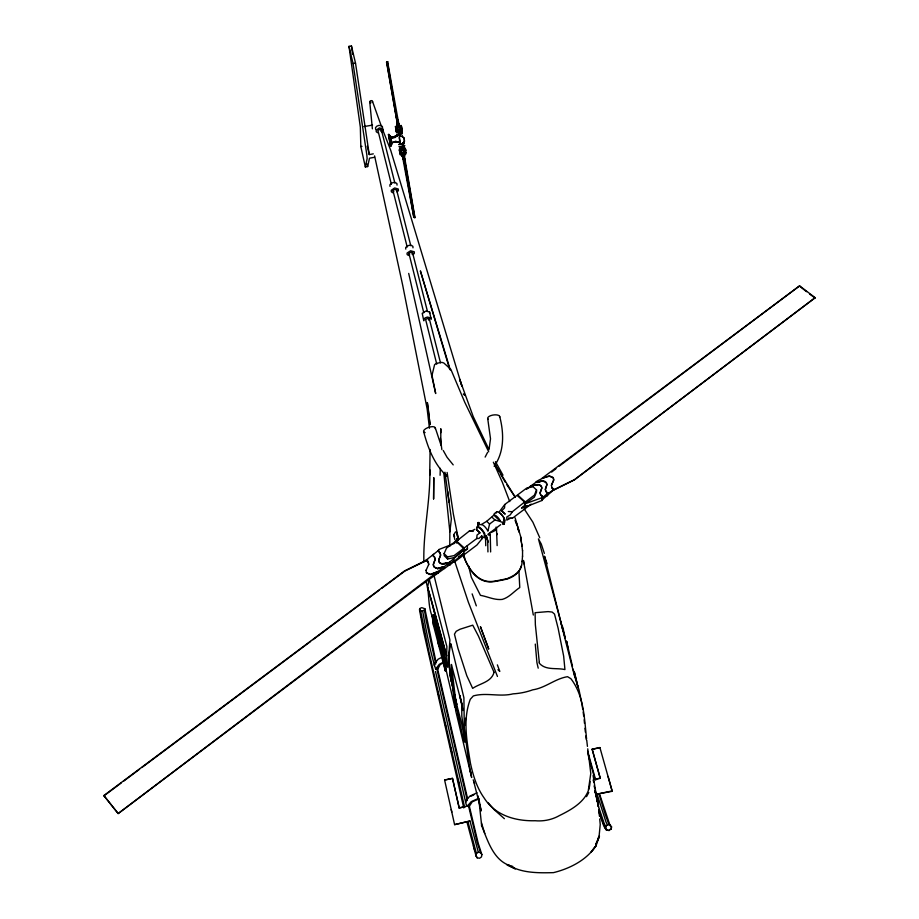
<?xml version="1.0" encoding="UTF-8"?>
<svg xmlns="http://www.w3.org/2000/svg" width="919" height="919" viewBox="0 0 919 919"><rect width="100%" height="100%" fill="white"/><g stroke="black" fill="none" stroke-linecap="round" stroke-linejoin="round"><path stroke-width="1.38" d="M477.834 525.266L477.823 522.635L478.81 522.474L479.798 524.531M522.543 556.42L522.555 550.504M449.77 546.414L449.862 531.837L443.9 473.997M526.472 489.379L530.906 485.772L537.902 484.577A3.837 3.194 1.4 0 1 541.773 488.173L540.05 492.722L540.59 494.721L542.405 496.34L542.072 497.673L525.243 503.75L534.341 497.179L536.512 492.124L536.547 489.965L533.158 486.806L526.736 488.058L517.627 494.881L525.254 502.027L525.231 505.461L521.578 508.207L524.577 505.657L524.634 502.004L516.972 495.375L504.772 504.497L499.465 511.584M405.44 149.349L405.279 148.281L405.67 150.578L404.13 149.475L403.636 147.603L401.006 148.062L401.212 149.981L400.133 151.543L399.765 148.258M430.103 449.471L429.701 475.157L429.816 469.85C430.529 500.706 423.108 531.102 423.866 561.831M542.072 497.673L542.015 500.464L525.048 507.162L527.104 505.553M404.073 157.574L403.969 156.023L404.498 160.205L404.383 154.059L403.901 160.308L403.372 156.287L403.016 157.758L403.475 155.954L404.371 157.574L404.808 153.978L404.038 149.705L404.05 154.105M440.086 475.284L440.316 468.345M451.424 664.517C449.828 691.077 461.775 715.935 465.163 742.001L461.809 715.993L461.717 703.598L451.424 664.517L455.077 695.269M518.913 570.619L519.763 587.54C513.916 591.388 509.413 597.373 502.222 599.418C494.514 600.279 487.679 596.58 480.453 595.351L471.309 577.247L468.564 565.874M530.895 485.956L537.661 484.612A4.193 3.504 1.4 0 1 541.75 488.403L540.142 493.066L540.763 495.146L542.704 496.88L542.405 496.34L542.038 498.098L547.839 493.112L545.909 491.366L545.289 489.287L546.885 484.646A4.181 3.492 1.6 0 0 542.796 480.867L536.041 482.222L530.895 485.956L537.661 484.612M440.81 443.406L440.787 428.725L440.787 432.734M524.634 502.004L512.388 511.699L510.24 514.881L506.794 517.006L506.817 520.108L510.252 518.339L512.411 518.259L531.136 504.14M504.772 504.497L504.531 507.931L501.694 510.849L505.013 513.985L501.694 510.849M608.367 830.489L611.192 829.214L611.572 826.916L610.262 824.986L607.264 824.538L606.012 822.023L597.074 794.119L612.203 791.293L608.102 776.463M474.905 529.287L471.413 531.079L469.161 531.193L456.594 541.096L464.221 547.965L476.754 538.534L477.03 535.019L479.925 532.859L476.616 529.666L479.925 532.859M588.424 789.72L590.779 773.453L588.597 755.039M592.135 749.192L600.245 778.117L593.674 779.507L600.222 778.359L592.135 749.192L599.912 747.572L612.203 791.293M599.912 747.572L592.123 749.433M522.061 561.624L522.543 556.018M397.065 136.161L394.607 136.471L399.363 135.093L398.857 132.416M396.629 126.431L397.088 124.168L399.076 123.95L399.57 125.593L399.007 123.835M399.191 135.082L394.653 136.483M395.216 142.307L400.19 142.181L395.159 142.296L400.064 141.25M402.028 133.037L402.154 131.854L398.846 132.508M524.864 508.862L525.231 505.461M449.862 531.837L451.378 518.879L447.668 491.424M465.692 802.448L465.944 800.552L469.919 796.061L477.03 792.821M398.938 123.847L398.972 125.375M396.663 124.352L397.169 122.422L397.617 125.937L396.939 124.191L396.997 126.351L397.088 122.434M434.193 665.678L434.446 663.989L438.122 659.21L442.487 656.959M609.331 830.535L607.103 830.087L605.793 828.157L606.184 825.859L608.033 824.55M398.111 122.56L399.076 123.95M477.306 857.829L476.019 855.876L476.444 853.556L478.328 852.223L480.58 852.671L481.878 854.624L481.453 856.945L479.557 858.266L476.846 857.691L476.076 855.325M427.599 587.287L429.162 578.901L446.875 646.562L446.68 655.959L447.794 667.366L430.574 597.166L446.68 655.959L427.599 587.287L430.195 595.926M589.987 781.518C589.837 799.323 573.422 808.697 559.361 815.612A38.541 34.842 2.4 0 1 535.168 820.736C515.433 821.264 495.077 815.429 484.072 797.887C476.766 787.64 472.975 775.176 470.39 762.942C467.047 741.863 462.464 719.968 470.31 699.267L473.342 695.924C486.231 692.237 499.879 697.188 513.066 693.845A62.676 55.439 0.6 0 0 532.756 689.824C545.381 687.975 555.26 678.567 567.563 676.694L570.917 678.727C584.082 695.982 584.266 718.187 586.586 738.807M522.061 561.222C522.302 570.228 515.18 576.523 507.162 579.027A177.482 145.191 -2.5 0 1 494.066 581.612C477.524 584.312 467.53 568.241 463.21 554.72M559.212 466.163L799.599 285.855L815.153 297.71L574.409 479.89L553.089 490.424L542.003 499.947L542.348 499.017L542.015 500.464L542.647 499.028M374.481 157.321L369.518 158.183L367.657 166.569L365.337 166.971L367.129 158.608L366.853 154.978L353.057 63.549L348.99 46.364L351.437 45.95L355.515 63.147L369.254 154.564L373.298 153.864M494.939 519.993L489.574 524.037L487.897 531.205A5.905 2.01 53.1 0 0 484.462 526.346A5.905 2.01 53.1 0 0 481.108 524.692L486.714 521.303L493.848 515.122A5.882 2.045 53.1 0 1 497.213 516.754A5.882 2.045 53.1 0 1 500.637 521.601L494.939 519.993L492.079 517.259M489.172 448.483L490.516 438.822L487.725 418.685M390.977 138.126L390.816 137.023L395.595 137.368L390.885 138.091M521.096 566.104C519.821 572.882 512.928 576.247 507.162 578.625A177.539 145.213 -2.5 0 1 494.054 581.21C478.558 583.864 469.046 569.688 464.026 557.236M434.446 663.989L435.755 663.977L425.991 619.463L424.417 610.032L424.877 608.734L421.741 607.643L419.972 608.493L419.501 609.802L423.372 630.71L463.762 807.95M536.547 489.965L534.376 495.169L525.254 502.027M476.582 527.793L477.099 526.576A6.801 2.297 53.1 0 1 480.947 528.494A6.801 2.297 53.1 0 1 484.91 534.1L485.002 537.626A6.801 2.297 53.1 0 1 483.026 537.167M476.95 528.471L477.398 527.414A5.962 2.01 53.1 0 1 480.775 529.091A5.962 2.01 53.1 0 1 484.244 533.996L484.324 537.075M390.506 136.38L390.024 135.472M551.423 485.209L553.732 479.867L553.249 477.57L549.459 475.95C545.92 476.237 525.611 485.91 542.589 480.936L546.185 482.716L546.862 484.876L545.358 489.609L546.058 491.757L548.103 493.641L553.962 489.39L551.905 487.507L551.411 485.45L553.72 480.12L553.238 477.823L549.447 476.191L541.969 478.317L799.599 285.855M597.591 839.518L599.108 836.014L600.233 824.492L599.705 818.99M599.349 836.267L595.811 844.458L599.475 835.945L595.914 846.077L591.388 851.649M451.803 562.531L454.423 562.014L476.972 545.001L481.832 538.959L481.74 535.88L479.006 538.419L476.754 538.534M444.107 553.606L446.508 548.161L455.962 541.073L463.544 548.471L454.078 555.604L447.473 556.914L444.107 553.606L444.233 555.696L447.599 559.005L454.181 557.546L463.624 550.159L444.371 566.655L437.57 568.723L433.952 566.816L433.343 564.519L435.101 559.522L434.48 557.19L432.47 555.191L426.29 559.993L428.288 562.003L428.691 564.496L426.06 570.4M496.249 513.043L496.8 511.803A6.766 2.366 53.1 0 1 500.683 513.664A6.766 2.366 53.1 0 1 504.623 519.246L504.657 522.796M390.862 143.869L391.23 144.788L391.218 141.917M391.517 141.112L391.735 144.72L391.218 142.767M403.751 142.054L402.993 144.18L404.05 142.008L403.832 142.985M485.14 457.088L487.541 452.435M494.135 466.312C504.52 451.723 504.026 432.987 499.672 416.353M586.506 796.647L588.792 792.477M402.396 135.84L401.626 135.989L403.992 137.907L404.36 141.216L402.511 143.858L404.555 141.204L404.28 139.596M403.992 157.758L403.475 155.954M386.543 62.205L387.6 61.642L386.543 62.205L397.157 122.56L396.813 124.662M454.894 539.706L453.676 534.824L455.548 531.871L456.72 532.4L457.949 537.328M455.169 542.107L457.053 539.2M399.489 133.852L400.087 132.933M549.057 492.584L547.15 495.95L547.023 494.411L547 495.444L548.62 493.135M424.417 610.032L422.637 610.882C426.083 630.411 429.931 650.192 435.617 669.055L439.293 664.288L443.67 662.036M591.262 851.775L595.903 845.813C586.781 860.058 569.654 868.673 553.468 872.636C538.109 873.027 521.039 873.222 507.77 864.664L515.364 868.857L507.116 865.066M396.951 122.457C398.582 128.419 395.94 112.715 398.961 123.985M433.435 554.283L432.47 555.191L438.834 550.113L438.386 551.055L440.178 552.893L440.649 555.065L438.708 559.855A3.929 3.377 -3.9 0 0 442.533 563.657L449.759 562.394L449.908 564.76L447.496 565.185M380.788 131.21L381.339 129.694L380.627 129.188L377.893 130.291L391.379 184.305M381.925 132.037L383.154 130.555L383.028 129.016L379.455 127.879L376.135 130.199L376.262 131.75L377.675 132.761M404.486 157.942L404.567 163.697L413.803 217.229L414.986 217.585L404.728 158.022M553.962 489.39L553.525 489.907L551.905 487.759M397.146 192.014L398.409 190.555L398.306 189.038L394.665 187.958L391.253 190.279L391.356 191.795L392.792 192.783M447.496 565.059L449.908 564.76L454.308 559.786M435.526 671.49L466.128 804.309L467.231 806.147L471.217 801.678L478.351 798.439M411.884 253.943L412.493 252.472L411.769 252.001L408.875 253.127L423.774 312.724M413.056 254.701L414.366 253.265L414.274 251.783L410.563 250.772L407.048 253.081L407.14 254.563L408.599 255.505M428.656 320.134L429.299 318.698L428.564 318.25L425.589 319.375L436.755 364.188M386.761 62.17L396.146 116.644C398.857 130.923 396.537 114.576 398.455 122.089L387.6 61.642M449.908 564.76L463.946 553.238L458.592 556.88M551.653 472.056L555.972 468.69M487.978 534.261L500.683 524.669M449.908 564.576L419.615 586.242L118.149 813.579L444.371 566.655L437.364 568.298A4.308 3.699 -4.2 0 1 433.32 564.277L435.158 559.361L434.607 557.109L432.711 555.179L433.607 554.731M815.153 297.71L574.467 479.661L553.525 489.907L551.905 487.507M463.75 550.986L467.461 548.689M464.187 554.651L463.704 551.825L467.472 548.988L467.323 545.633M118.149 813.579L103.847 795.567L404.67 570.837L426.761 559.981L428.288 562.003M103.996 795.831L121.216 782.965M123.502 781.253L139.573 769.237M141.871 767.526L310.611 641.462M312.908 639.739L379.49 589.998M381.787 588.286L404.739 571.136L427.703 559.97M494.146 513.79L496.8 511.803M443.969 662.588L440.235 664.529L437.501 669.549L435.617 669.055M470.896 796.256L473.848 794.832M478.638 798.933L472.194 801.862L469.172 806.526L467.231 806.147M402.878 143.559L403.556 143.295M459.213 807.835L465.887 806.434L459.224 808.065L452.504 778.37L444.601 780.024L454.595 824.642L469.965 821.012L478.328 852.223M454.733 543.278L438.788 549.551L438.122 551.021L440.017 552.951L440.569 555.202L438.731 560.108A4.296 3.687 -3.9 0 0 442.786 564.117L449.782 562.462L442.786 564.117M435.572 573.605L438.191 572.755L435.572 573.525M437.57 568.723L444.279 566.644L444.486 568.551M395.963 141.124L391.54 142.95L391.425 140.504M403.889 154.323L404.567 155.759L403.223 155.989L402.832 154.335L402.671 156.437L401.844 154.679L402.407 156.471L401.258 150.142L405.474 149.464L406.083 153.795L402.465 154.381M399.283 146.741L399.501 146.73M402.327 156.31L403.039 158.091L401.948 154.656M536.133 482.486L542.589 480.936M445.278 670.859L446.232 670.629A167.786 80.769 -12.1 0 0 444.268 657.659L435.422 620.819L433.527 615.064L432.102 615.385L433.412 625.023L445.278 670.859L443.303 657.889L433.998 621.152M435.583 621.692L438.593 633.536L437.157 633.869L438.627 644.943L438.914 646L440.327 645.666L444.233 660.715M443.303 657.889L444.268 657.659M446.358 668.917L444.934 669.262L443.119 657.43M434.492 621.359L434.986 625.104L433.584 625.437L432.412 616.706L433.825 616.373L435.147 620.359M402.246 133.554L402.304 132.623L400.144 132.991L400.098 135.805M396.571 130.935L402.108 129.866M396.893 132.899L395.859 129.74M469.965 821.012L454.595 824.642M597.074 794.119L612.238 790.914M452.504 778.37L444.601 780.024M392.447 142.583L395.963 141.882M390.908 138.045L395.595 137.138M400.362 144.283L398.777 144.524L400.362 144.283L399.237 137.758M402.97 143.823L404.096 143.605L404.05 142.008M404.394 156.081L404.084 155.851M397.961 134.392L396.652 134.633L401.488 133.818M401.247 133.737L402.373 133.634M403.567 145.926L400.569 146.454M402.085 146.305L404.865 145.673L404.142 145.903M403.636 147.603L401.006 148.062M402.821 157.792L402.442 156.276L413.803 217.229M399.696 132.428L400.983 132.21L400.833 130.28L401.913 128.706L402.017 130.061M401.281 132.887L402.005 132.761L401.121 132.118L401.81 132.393M365.337 166.971L360.822 146.558L361.983 146.351M401.672 143.709L403.832 143.33M401.833 144.467L404.05 143.617L402.511 143.858M405.44 149.246C403.361 151.704 401.936 147.155 402.602 149.958M400.316 154.76L400.443 153.37L402.005 153.094L402.223 154.461L400.316 154.76L399.225 149.257M404.314 152.692L405.98 152.405M363.935 126.581L372.528 125.11M397.513 125.949L397.904 130.647L397.513 125.949L399.57 125.593L400.673 130.119L399.409 125.846M395.446 126.523L397.353 126.202L397.984 127.534L396.043 127.867L395.446 126.523L396.261 132.072M399.191 125.88L401.224 125.535L402.315 131.049M399.926 127.201L401.603 126.914M399.478 130.429L402.143 130.084L401.224 125.535M400.983 132.21L398.352 132.658L397.904 130.785L396.353 129.671L396.457 131.026M479.81 524.921L478.822 522.865L477.823 522.635M502.142 521.946L503.141 524.014L504.14 524.232L503.141 524.404L502.142 522.348M398.478 134.335L400.018 134.071M413.573 217.263L414.986 217.585M353.057 63.549L355.515 63.147M399.145 146.684L400.741 146.535M390.885 137.287L395.595 136.598M404.406 147.419L405.141 150.59L404.751 148.292L405.474 149.464M399.409 150.325L400.741 150.142M403.992 137.907L402.04 136.667M389.139 137.976L389.082 134.358L391.31 142.996M465.944 800.552L467.3 800.506L436.927 669.043M426.29 559.993L428.311 562.233L428.702 564.726M610.262 824.986L609.458 824.975L608.125 822.31L605.368 814.785L599.05 794.085M606.184 825.859L605.38 825.848L604.07 823.171L597.982 804.987M610.687 826.905L611.572 826.916M605.793 828.157L604.932 828.134L603.438 825.09L598.648 811.282M610.239 829.179L611.192 829.214M607.103 830.087L606.161 830.052L604.495 826.64M419.501 609.802L420.603 610.79L422.637 610.882M508.299 511.504L512.388 511.699M508.345 518.063L512.411 518.259M469.161 531.193L473.274 531.389M488.161 535.053L490.183 534.697L489.54 533.054M456.709 538.603L458.558 539.281M480.58 852.671L477.168 842.068L468.587 806.089M481.878 854.624L478.202 843.297L469.035 804.883M476.444 853.556L467.966 821.816M476.019 855.876L467.197 822.896M512.882 866.445C493.836 862.286 488.023 841.207 481.545 825.457M401.235 132.738L401.959 133.163M431.126 317.997L427.346 317.066L425.072 317.928L423.728 319.352L423.797 320.8L422.212 313.356L425.819 311.059L429.598 312L431.195 319.444M408.932 253.862L409.656 254.333M410.77 245.683L396.571 189.728L393.677 189.613L393.045 190.348L393.814 191.6M809.582 294.057L815.038 297.963M806.514 291.668L799.541 286.142M504.382 818.691L494.1 809.593L488.288 802.896M497.949 669.721L499.798 671.421L497.363 664.862M493.848 515.122L500.637 521.601M486.714 521.303L489.574 524.037M426.416 572.64L430.253 574.386L438.099 571.515L430.287 574.639L426.439 572.87L426.037 570.171M515.054 520.28L516.662 524.588M446.22 475.479C433.883 463.819 427.909 447.564 423.602 431.574M453.205 464.876L447.036 457.26L443.245 450.494M103.847 795.567L118.046 813.361M523.991 508.598L532.894 522.199L539.752 537.753M506.84 484.807L515.341 497.363L494.755 464.038M494.709 464.095L498.994 471.401M500.418 473.836L505.416 482.372M495.467 461.625L502.992 475.18M399.34 136.655L399.776 140.354M397.157 124.157L397.617 125.937M397.157 122.56L396.893 120.067L396.916 124.318M610.182 825.882L599.82 794.82M489.08 449.724L473.216 416.583L459.638 379.179L461.958 386.302L390.747 150.406L382.511 129.315M453.676 534.824L454.618 536.799M561.337 623.197L560.647 621.703L574.295 675.189L579.027 689.916L581.934 704.069M488.701 451.803L464.692 402.12L450.873 369.392L443.774 362.959L441.855 362.373L436.41 363.373L434.595 364.648L431.999 375.343L435.686 393.527L408.702 273.425M493.354 462.2L502.383 482.36L509.735 501.602M597.718 800.897L598.533 806.767M516.179 522.187L518.592 529.631M596.718 798.197L598.028 801.586M473.193 779.794L474.629 783.643M463.762 555.432L464.727 558.04M454.595 560.912L468.334 602.117L497.443 676.453M601.945 819.645L604.07 825.48M372.505 101.4L381.523 126.673M472.136 593.881L476.318 605.862M396.962 122.721L397.088 124.605M547.092 563.68L544.507 556.179L563.094 631.169M433.125 618.257C427.369 606.977 429.897 594.214 426.255 582.485M399.455 125.616L398.812 123.87L398.754 125.421M486.197 535.697L488.334 541.992M390.518 144.949L391.115 146.121L389.541 135.518M435.273 427.806L441.177 445.623M432.102 615.385L434.159 622.025M599.912 813.533L601.52 818.484M515.099 517.799L520.705 536.696L522.555 550.906M517.971 528.632L519.04 532.021L517.948 528.207M484.772 833.51L481.361 822.562L481.648 826.192M450.299 370.001L420.374 270.864L449.632 369.128M594.099 785.894L594.869 788.628M587.689 751.26L595.73 780.139M587.701 753.316L594.984 779.461M593.134 779.932L593.754 782.172M544.358 553.376L541.268 544.014L538.419 538.879L565.254 638.314M401.396 128.786L401.752 130.096M405.313 149.246L405.67 150.578M399.903 135.575L400.052 136.575L399.731 135.024M486.3 535.892L487.679 541.061L487.943 551.928M473.446 845.756L474.732 850.546M390.713 136.46L390.943 137.345M473.882 782.161L481.223 810.903L478.776 798.737L481.246 821.827M562.669 626.861L563.646 630.583M434.986 625.104L438.018 636.81M595.259 792.235L594.995 791.19L598.476 804.998L595.167 789.995M504.841 520.901L504.324 518.867A5.928 2.079 53.1 0 0 499.224 512.699M439.19 635.914L441.545 645.184M442.211 647.826L444.233 655.764M381.339 129.694L394.848 182.938M412.493 252.472L427.427 311.334M429.299 318.698L440.477 362.787M393.102 191.106L407.209 247.062M433.952 575.145L449.908 639.957L448.863 655.017L449.977 674.971L453.182 689.376L455.721 710.858L471.665 777.52L469 764.149L464.313 728.273L463.9 697.716L450.873 643.759C447.633 656.086 449.311 669.216 451.183 681.657M401.258 150.142L402.005 153.094M458.099 540.142L456.72 532.4M470.356 771.248L470.93 773.591M435.617 619.326L444.371 654.569M503.601 519.476L504.14 524.232M566.69 644.07L566.541 641.255L572.491 666.344M573.157 669.135L575.133 677.487M367.278 146.201L369.254 154.564M538.212 668.17L536.937 662.691L535.283 644.093M446.301 670.893L454.859 707.205L452.929 688.411M436.065 662.323L424.877 608.734M437.398 668.113L467.564 798.496M451.229 809.524L451.826 812.097M453.228 689.112L456.766 704.482L454.882 695.005M464.554 806.951L428.863 651.479L420.603 610.79M437.708 691.214L438.673 695.407M445.083 723.356L446.048 727.549M450.54 747.113L451.826 752.707M457.915 779.255L459.201 784.849M477.823 524.875L478.317 527.414M452.527 778.611L459.224 808.065M390.219 143.835L389.622 141.009M367.095 164.007L367.657 166.569M452.125 684.758L452.665 687.194M470.31 771.19L470.792 773.384M566.541 641.255L567.965 647.803M374.596 155.908L402.671 285.177L427.14 408.909L429.46 428.243M456.398 705.666L458.455 715.281M456.743 708.135L464.049 742.184M595.087 791.121L597.361 801.839L593.088 775.521M397.1 122.732L397.422 124.237M404.234 157.85L414.756 217.619M424.624 633.306L425.141 635.73M458.512 539.556L453.331 513.905L447.116 472.458M478.018 795.854L479.144 801.265M400.018 142.077L400.247 143.341M422.751 624.127L423.291 626.827M521.659 543.657L522.176 546.231M390.966 138.287L391.276 139.608M596.982 799.587L598.269 806.56M420.948 614.696L421.442 617.384M563.967 631.824L564.967 637.441M404.957 149.475L405.29 151.428M399.512 130.532L399.432 131.543L399.225 130.36M387.381 61.676L397.376 122.273M399.455 141.721L399.903 144.306M396.043 127.867L396.755 132.003L396.353 129.671M400.443 153.37L399.731 149.246L400.133 151.543M391.207 139.493L391.414 140.687M533.319 615.041L523.416 560.418L523.933 563.852M521.406 542.382L520.705 537.098M582.141 705.413L582.772 709.445M444.566 657.085L445.968 666.298M419.972 608.493L420.511 612.146M351.437 45.95L352.62 54.428M348.99 46.364L360.34 127.201L360.822 146.558M440.408 438.202L441.844 449.575M444.945 472.205L449.069 502.36M437.421 634.926L438.914 646M439.041 635.982L439.776 641.508M433.527 615.064L433.894 617.809M587.746 748.824L588.401 753.775M438.593 633.536L439.133 637.683M583.197 712.133L583.68 715.958M585.828 735.981L586.311 739.761M587.436 746.377L586.724 740.117M584.966 728.285L585.38 732.167M598.786 809.352L599.441 816.233M369.76 101.871L372.379 128.832M584.162 719.772L584.495 723.379M496.478 528.379L497.133 545.599M375.641 129.28L375.515 127.73L376.733 126.248L378.823 125.409L380.994 125.524L382.407 126.546L382.522 128.097M399.524 150.211L399.616 151.555M390.001 186.362L389.886 184.845L391.138 183.375L393.286 182.525L395.492 182.617L396.928 183.605L397.031 185.133M396.571 189.728L396.629 190.486M405.773 249.118L405.681 247.636L406.979 246.189L409.185 245.339L411.448 245.396L412.895 246.349L412.987 247.831M447.473 556.914L447.599 559.005M456.594 541.096L456.709 543.14M429.598 312L429.667 313.448M464.221 547.965L464.371 551.021M463.601 547.931L463.704 551.825M481.74 535.88L481.832 538.959M485.496 536.191L485.749 545.737M490.252 534.628L490.631 551.951M496.938 533.434L496.949 534.697M488.334 419.374A6.111 2.562 -8.5 0 1 492.676 415.089A6.111 2.562 -8.5 0 1 499.683 417.169M447.208 476.375A6.111 4.273 -40.7 0 1 445.704 474.204M425.118 432.608A6.134 2.47 -18.3 0 1 427.852 427.622A6.134 2.47 -18.3 0 1 435.192 428.633M490.47 532.492A2.987 2.539 -1 0 0 491.964 532.135L495.008 530.596A2.987 2.539 -0.8 0 0 496.065 527.115M370.794 102.962A1.631 1.183 -14.7 0 1 370.794 100.699L371.276 100.619A1.631 1.183 -14.7 0 1 372.206 102.411M433.779 477.823L433.596 498.914L433.779 477.823M465.416 718.394L465.198 724.999L465.416 718.394M539.292 662.174L539.235 663.15C545.817 670.686 556.271 667.55 564.932 669.572L563.657 656.12L558.12 628.228L554.513 614.087L552.17 612.065L548.115 611.606L535.088 612.697L535.363 624.771L539.292 662.174M403.82 159.986L402.947 158.148L403.74 159.94M388.438 134.45L390.621 146.201L388.438 134.45M494.031 672.317C491.401 682.174 480.017 683.299 472.665 688.365L466.818 675.764L457.961 648.377L454.457 634.144L456.192 631.296L460.017 629.239L472.745 625.173L478.489 636.189L494.031 672.317M547.839 493.112L547.023 494.411L547.839 493.112M464.29 394.573L463.325 394.021L465.129 395.492L464.29 394.573M488.678 648.894L480.476 626.792L488.678 648.894M577.936 686.975L574.398 672.249L577.936 686.975M461.901 703.77L459.833 695.603L462.889 710.536L461.901 703.77M428.403 410.046L427.346 402.568L430.035 424.727L428.403 410.046"/></g></svg>
